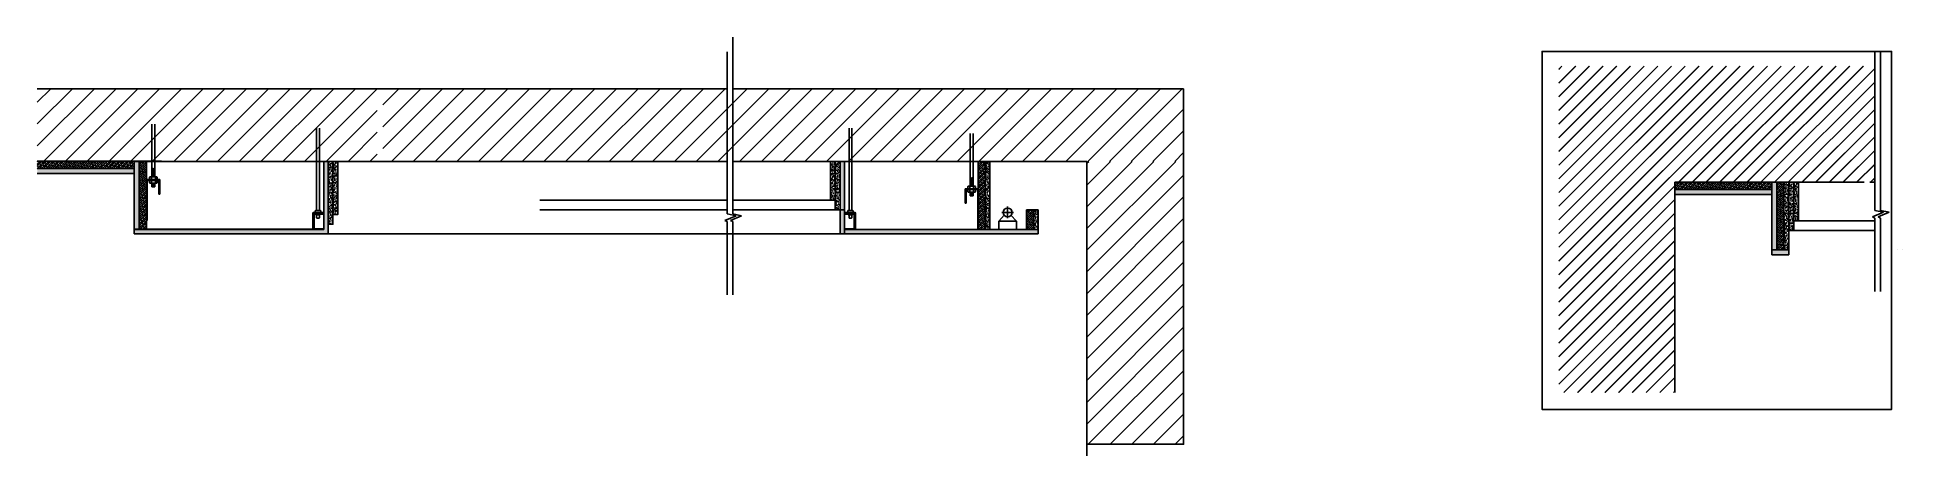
# Model space of a CAD drawing. Header units: millimetres. Extents: x -171302 to -167452, y 143812 to 144677.
import ezdxf

# ---------------------------------------------------------------- set-up
doc = ezdxf.new("R2010")
doc.units = ezdxf.units.MM
doc.header["$LTSCALE"] = 30
doc.layers.add('6-1剖面、节点大样', color=35, linetype='Continuous')
pattern_1 = [(37.5, (-2061295.7053, 100934.5244), (-0.16000313, 4.894132373), [0, -3.8608, 0, -4.318, 0, -4.1275]), (7.5, (-2061295.705, 100934.5244), (4.495232831, 7.168251006), [0, -2.0828, 0, -3.4798, 0, -1.3335]), (327.5, (-2061298.8295, 100934.5244), (7.909923702, 0.014371847), [0, -1.27, 0, -4.572, 0, -5.969]), (317.5, (-2061298.8295, 100934.5244), (7.635564525, 2.229293233), [0, -0.635, 0, -2.9972, 0, -3.429])]
pattern_2 = [(37.5, (-205979.2202, 225126.2744), (-0.16000313, 4.89413237), [0, -3.8608, 0, -4.318, 0, -4.1275]), (7.5, (-205979.22, 225126.2744), (4.49523283, 7.168251), [0, -2.0828, 0, -3.4798, 0, -1.3335]), (327.5, (-205982.3444, 225126.2744), (7.9099237, 0.01437185), [0, -1.27, 0, -4.572, 0, -5.969]), (317.5, (-205982.3444, 225126.2744), (7.6355645, 2.22929323), [0, -0.635, 0, -2.9972, 0, -3.429])]
pattern_3 = [(45, (-205979.2202, 225126.2744), (-2.24506403, 2.24506403), []), (135, (-205979.2202, 225126.2744), (-6.73519209, 2.24506403), [7.9375, -4.7625])]

# ---------------------------------------------------------------- blocks, each defined once
blk = doc.blocks.new('fgr')
at = {"linetype": 'ByBlock'}
blk.add_hatch(color=256, dxfattribs=at).paths.add_polyline_path([(1780787.4, 59712, 0.414214), (1780786.7, 59712.7), (1780766.6, 59712.7, 0.414214), (1780765.8, 59712), (1780765.8, 59709.8), (1780784.6, 59709.8), (1780784.6, 59680.7), (1780765.8, 59680.7), (1780765.8, 59678.6, 0.414214), (1780766.6, 59677.9), (1780786.7, 59677.9, 0.414214), (1780787.4, 59678.6)])
for p, q in [((1780773.8, 59716.9), (1780773.8, 59887.3)), ((1780779.4, 59716.9), (1780779.4, 59887.3)), ((1780765.8, 59709.8), (1780765.8, 59712)), ((1780765.8, 59709.8), (1780784.6, 59709.8)), ((1780766.6, 59712.7), (1780786.7, 59712.7)), ((1780784.6, 59680.7), (1780784.6, 59709.8)), ((1780787.4, 59678.6), (1780787.4, 59712))]:
    blk.add_line(p, q, dxfattribs=at)
for points in [[(1780771.8, 59716.9), (1780781.5, 59716.9, -0.414214), (1780782.2, 59716.2), (1780782.2, 59712.7), (1780771.1, 59712.7), (1780771.1, 59716.2, -0.414214)], [(1780771.8, 59709.8), (1780781.5, 59709.8), (1780781.5, 59708.8, -0.414214), (1780780.8, 59708.1), (1780772.5, 59708.1, -0.414214), (1780771.8, 59708.8)], [(1780773.8, 59708.1), (1780779.4, 59708.1), (1780779.4, 59702.2, -0.414214), (1780778.7, 59701.5), (1780774.6, 59701.5, -0.414214), (1780773.8, 59702.2)]]:
    blk.add_lwpolyline(points, format="xyb", close=True, dxfattribs=at)
for centre, start, end in [((1780766.6, 59712), 90, 180), ((1780786.7, 59712), 0, 90)]:
    blk.add_arc(centre, 0.72, start, end, dxfattribs=at)
blk = doc.blocks.new('fgfr')
at = {"linetype": 'ByBlock'}
for p, q in [((1778804.7, 60264.2), (1778804.7, 60372.8)), ((1778810.7, 60264.2), (1778810.7, 60372.8)), ((1778811.7, 60258.5), (1778793, 60258.5)), ((1778795, 60256.9), (1778819.2, 60256.9)), ((1778795, 60174.3), (1778795, 60256.9)), ((1778800.9, 60264.2), (1778799.9, 60263.3)), ((1778799.9, 60263.3), (1778799.9, 60258.5)), ((1778799.9, 60252.2), (1778799.9, 60256.9)), ((1778800.9, 60264.2), (1778814.7, 60264.2)), ((1778803.7, 60263.3), (1778802.7, 60264.2)), ((1778804.7, 60264.2), (1778803.7, 60263.3)), ((1778803.7, 60263.3), (1778803.7, 60258.5)), ((1778803.7, 60252.2), (1778803.7, 60256.9)), ((1778810.7, 60280.5), (1778804.7, 60281.9)), ((1778810.7, 60278.1), (1778804.7, 60279.6)), ((1778810.7, 60275.8), (1778804.7, 60277.3)), ((1778810.7, 60273.5), (1778804.7, 60275)), ((1778810.7, 60271.2), (1778804.7, 60272.7)), ((1778810.7, 60268.9), (1778804.7, 60270.3)), ((1778810.7, 60266.6), (1778804.7, 60268)), ((1778810.7, 60264.2), (1778804.7, 60265.7)), ((1778811.6, 60263.3), (1778810.6, 60264.2)), ((1778821.2, 60258.5), (1778810.7, 60258.5)), ((1778812.6, 60264.2), (1778811.7, 60263.3)), ((1778811.7, 60263.3), (1778811.7, 60258.5)), ((1778811.7, 60252.2), (1778811.7, 60256.9)), ((1778815.7, 60263.3), (1778814.7, 60264.2)), ((1778815.7, 60263.3), (1778815.7, 60258.5)), ((1778815.7, 60252.2), (1778815.7, 60256.9)), ((1778819.2, 60256.9), (1778819.2, 60228.6)), ((1778821.2, 60228.6), (1778821.2, 60258.5)), ((1778800.9, 60251.2), (1778799.9, 60252.2)), ((1778800.9, 60251.2), (1778814.7, 60251.2)), ((1778803.7, 60252.2), (1778802.7, 60251.2)), ((1778804.7, 60251.2), (1778803.7, 60252.2)), ((1778804.7, 60243.9), (1778804.7, 60251.2)), ((1778810.7, 60249.7), (1778804.7, 60251.2)), ((1778810.7, 60247.4), (1778804.7, 60248.9)), ((1778810.7, 60245.1), (1778804.7, 60246.6)), ((1778804.7, 60243.9), (1778810.7, 60243.9)), ((1778811.6, 60252.2), (1778810.6, 60251.2)), ((1778810.7, 60243.9), (1778810.7, 60251.2)), ((1778812.6, 60251.2), (1778811.7, 60252.2)), ((1778815.7, 60252.2), (1778814.7, 60251.2)), ((1778819.2, 60228.6), (1778821.2, 60228.6)), ((1778795, 60174.3), (1778793, 60174.3))]:
    blk.add_line(p, q, dxfattribs=at)
blk = doc.blocks.new('regergerg')
for p, q in [((36680.4, -80985.1), (36680.4, -80961.1)), ((36662.4, -80991.1), (36673.5, -80978.9)), ((36662.4, -80991.1), (36698.4, -80991.1)), ((36662.4, -80991.1), (36662.4, -81008.5)), ((36668.4, -80973.1), (36692.4, -80973.1)), ((36698.4, -80991.1), (36687.3, -80978.9)), ((36698.4, -81008.5), (36698.4, -80991.1)), ((36698.4, -81008.5), (36662.4, -81008.5))]:
    blk.add_line(p, q)
blk.add_circle((36680.4, -80973.1), 9)

msp = doc.modelspace()

# ---------------------------------------------------------------- hatches: boundary and pattern name
at = {"layer": '6-1剖面、节点大样'}
h = msp.add_hatch(dxfattribs=at)
h.set_pattern_fill('JIS_LC_20', color=256)
h.set_pattern_definition([(45, (-1946461.812, 84495.811), (-14.14213562, 14.14213562), []), (45, (-1946461.412, 84495.811), (-14.14213562, 14.14213562), [])])
h.paths.add_polyline_path([(-167532.1, 144617), (-167532.1, 144377), (-167510.1, 144377), (-167510.1, 144617)])
h.paths.add_polyline_path([(-167532.1, 144377), (-167532.1, 144617), (-168162.4, 144617), (-168162.4, 143942.3), (-167922.4, 143942.3), (-167922.4, 144377), (-167665.9, 144377)])
h = msp.add_hatch(dxfattribs=at)
h.set_pattern_fill('ANSI31', color=256, scale=10)
h.set_pattern_definition([(45, (-2061295.705, 100934.524), (-22.4506403, 22.4506403), [])])
h.paths.add_polyline_path([(-170601.2, 144420.2), (-170601.2, 144570.2), (-171302.4, 144570.2), (-171302.4, 144420.2)])
h.paths.add_polyline_path([(-168936.6, 144420.2), (-168936.6, 144570.2), (-170589.6, 144570.2), (-170589.6, 144420.2)])
h = msp.add_hatch(dxfattribs=at)
h.set_pattern_fill('ANSI38', color=256)
h.set_pattern_definition([(45, (-1949841.8477, 84539.0913), (-2.24506403, 2.24506403), []), (135, (-1949841.8477, 84539.0913), (-6.735192091, 2.24506403), [7.9375, -4.7625])])
h.paths.add_polyline_path([(-171102.4, 144405.3), (-171102.4, 144420.3), (-171302.4, 144420.3), (-171302.4, 144405.3)])
h = msp.add_hatch(dxfattribs=at)
h.set_pattern_fill('AR-SAND', color=256, scale=0.1)
h.set_pattern_definition([(37.5, (-1949841.8477, 84529.0913), (-0.16000313, 4.894132373), [0, -3.8608, 0, -4.318, 0, -4.1275]), (7.5, (-1949841.8477, 84529.091), (4.495232831, 7.168251006), [0, -2.0828, 0, -3.4798, 0, -1.3335]), (327.5, (-1949844.972, 84529.0913), (7.909923702, 0.014371847), [0, -1.27, 0, -4.572, 0, -5.969]), (317.5, (-1949844.972, 84529.091), (7.635564525, 2.229293233), [0, -0.635, 0, -2.9972, 0, -3.429])])
h.paths.add_polyline_path([(-171092.4, 144420.3), (-171102.4, 144420.3), (-171102.4, 144280.3), (-171092.4, 144280.3)])
h.paths.add_polyline_path([(-170832.4, 144280.3), (-170842.4, 144280.3), (-170842.4, 144280.3), (-170832.4, 144280.3)])
h.paths.add_polyline_path([(-170900.5, 144270.3), (-170900.5, 144280.3), (-171102.4, 144280.3), (-171102.4, 144270.3)])
h.paths.add_polyline_path([(-170900.5, 144280.3), (-170900.5, 144270.3), (-170702.4, 144270.3), (-170702.4, 144280.3)])
h = msp.add_hatch(dxfattribs=at)
h.set_pattern_fill('AR-SAND', color=256, scale=0.1)
h.set_pattern_definition(pattern_1)
h.paths.add_polyline_path([(-170702.4, 144420.2), (-170711.4, 144420.2), (-170711.4, 144279.3), (-171102.4, 144279.3), (-171102.4, 144270.3), (-170702.4, 144270.3)])
h = msp.add_hatch(dxfattribs=at)
h.set_pattern_fill('ANSI38', color=256)
h.set_pattern_definition([(45, (-1949841.8477, 84529.0913), (-2.24506403, 2.24506403), []), (135, (-1949841.8477, 84529.0913), (-6.735192091, 2.24506403), [7.9375, -4.7625])])
h.paths.add_polyline_path([(-171092.4, 144280.3), (-171077.4, 144280.3), (-171077.4, 144420.3), (-171092.4, 144420.3)])
h = msp.add_hatch(dxfattribs=at)
h.set_pattern_fill('AR-SAND', color=256, scale=0.1)
h.set_pattern_definition(pattern_1)
h.paths.add_polyline_path([(-170692.4, 144310.2), (-170682.4, 144310.2), (-170692.4, 144310.2), (-170692.4, 144320.2)], flags=17)
h.paths.add_polyline_path([(-170682.4, 144420.2), (-170692.4, 144420.2), (-170692.4, 144310.2), (-170682.4, 144310.2)])
h.paths.add_polyline_path([(-170692.4, 144420.2), (-170702.4, 144420.2), (-170702.4, 144290.2), (-170692.4, 144290.2)])
h = msp.add_hatch(dxfattribs=at)
h.set_pattern_fill('AR-SAND', color=256, scale=0.1)
h.set_pattern_definition([(37.5, (-2060904.61, 100934.5244), (-0.16000313, 4.894132373), [0, -3.8608, 0, -4.318, 0, -4.1275]), (7.5, (-2060904.61, 100934.5244), (4.495232831, 7.168251006), [0, -2.0828, 0, -3.4798, 0, -1.3335]), (327.5, (-2060907.734, 100934.5244), (7.909923702, 0.014371847), [0, -1.27, 0, -4.572, 0, -5.969]), (317.5, (-2060907.734, 100934.5244), (7.635564525, 2.229293233), [0, -0.635, 0, -2.9972, 0, -3.429])])
h.paths.add_polyline_path([(-169655.6, 144340.2), (-169665.6, 144340.2), (-169655.6, 144340.2), (-169655.6, 144320.2)])
h.paths.add_polyline_path([(-169665.6, 144420.2), (-169655.6, 144420.2), (-169655.6, 144340.2), (-169665.6, 144340.2)])
h.paths.add_polyline_path([(-169655.6, 144420.2), (-169645.6, 144420.2), (-169645.6, 144320.2), (-169655.6, 144320.2)])
h = msp.add_hatch(dxfattribs=at)
h.set_pattern_fill('AR-SAND', color=256, scale=0.1)
h.set_pattern_definition(pattern_1)
h.paths.add_polyline_path([(-169645.6, 144420.2), (-169636.6, 144420.2), (-169636.6, 144279.3), (-169236.6, 144279.3), (-169236.6, 144270.3), (-169645.6, 144270.3)])
h = msp.add_hatch(dxfattribs=at)
h.set_pattern_fill('ANSI38', color=256)
h.set_pattern_definition(pattern_3)
h.paths.add_polyline_path([(-169345.6, 144420.2), (-169360.6, 144420.2), (-169360.6, 144279.3), (-169345.6, 144279.3)])
h = msp.add_hatch(dxfattribs=at)
h.set_pattern_fill('AR-SAND', color=256, scale=0.1)
h.set_pattern_definition(pattern_2)
h.paths.add_polyline_path([(-169336.6, 144420.2), (-169345.6, 144420.2), (-169345.6, 144279.3), (-169336.6, 144279.3)])
h = msp.add_hatch(dxfattribs=at)
h.set_pattern_fill('ANSI31', color=256, scale=10)
h.set_pattern_definition([(45, (-203613.373, 224976.405), (-22.45064, 22.45064), [])])
h.paths.add_polyline_path([(-168936.6, 144420.2), (-169136.6, 144420.2), (-169136.6, 143835.7), (-168936.6, 143835.7)])
h = msp.add_hatch(dxfattribs=at)
h.set_pattern_fill('AR-SAND', color=256, scale=0.1)
h.set_pattern_definition([(37.5, (-1949841.8477, 84539.0913), (-0.16000313, 4.894132373), [0, -3.8608, 0, -4.318, 0, -4.1275]), (7.5, (-1949841.8477, 84539.091), (4.495232831, 7.168251006), [0, -2.0828, 0, -3.4798, 0, -1.3335]), (327.5, (-1949844.972, 84539.0913), (7.909923702, 0.014371847), [0, -1.27, 0, -4.572, 0, -5.969]), (317.5, (-1949844.972, 84539.091), (7.635564525, 2.229293233), [0, -0.635, 0, -2.9972, 0, -3.429])])
h.paths.add_polyline_path([(-171102.4, 144395.3), (-171102.4, 144405.3), (-171302.4, 144405.3), (-171302.4, 144395.3)])
h = msp.add_hatch(dxfattribs=at)
h.set_pattern_fill('ANSI38', color=256)
h.set_pattern_definition([(45, (-1946461.812, 84495.8113), (-2.24506403, 2.24506403), []), (135, (-1946461.812, 84495.8113), (-6.735192091, 2.24506403), [7.9375, -4.7625])])
h.paths.add_polyline_path([(-167722.4, 144362), (-167722.4, 144377), (-167922.4, 144377), (-167922.4, 144362)])
h = msp.add_hatch(dxfattribs=at)
h.set_pattern_fill('AR-SAND', color=256, scale=0.1)
h.set_pattern_definition([(37.5, (-1946461.812, 84485.8113), (-0.16000313, 4.894132373), [0, -3.8608, 0, -4.318, 0, -4.1275]), (7.5, (-1946461.812, 84485.811), (4.495232831, 7.168251006), [0, -2.0828, 0, -3.4798, 0, -1.3335]), (327.5, (-1946464.936, 84485.8113), (7.909923702, 0.014371847), [0, -1.27, 0, -4.572, 0, -5.969]), (317.5, (-1946464.936, 84485.811), (7.635564525, 2.229293233), [0, -0.635, 0, -2.9972, 0, -3.429])])
h.paths.add_polyline_path([(-167712.4, 144377), (-167722.4, 144377), (-167722.4, 144237), (-167712.4, 144237)])
h.paths.add_polyline_path([(-167452.4, 144237), (-167462.4, 144237), (-167462.4, 144237), (-167452.4, 144237)])
h.paths.add_polyline_path([(-167520.5, 144227), (-167520.5, 144237), (-167722.4, 144237), (-167722.4, 144227)])
h.paths.add_polyline_path([(-167520.5, 144237), (-167520.5, 144227), (-167687.4, 144227), (-167687.4, 144237)])
h = msp.add_hatch(dxfattribs=at)
h.set_pattern_fill('ANSI38', color=256)
h.set_pattern_definition([(45, (-1946461.812, 84485.8113), (-2.24506403, 2.24506403), []), (135, (-1946461.812, 84485.8113), (-6.735192091, 2.24506403), [7.9375, -4.7625])])
h.paths.add_polyline_path([(-167712.4, 144237), (-167697.4, 144237), (-167697.4, 144377), (-167712.4, 144377)])
h = msp.add_hatch(dxfattribs=at)
h.set_pattern_fill('AR-SAND', color=256, scale=0.1)
h.set_pattern_definition([(37.5, (-1946726.812, 84485.8113), (-0.16000313, 4.894132373), [0, -3.8608, 0, -4.318, 0, -4.1275]), (7.5, (-1946726.812, 84485.811), (4.495232831, 7.168251006), [0, -2.0828, 0, -3.4798, 0, -1.3335]), (327.5, (-1946729.936, 84485.8113), (7.909923702, 0.014371847), [0, -1.27, 0, -4.572, 0, -5.969]), (317.5, (-1946729.936, 84485.811), (7.635564525, 2.229293233), [0, -0.635, 0, -2.9972, 0, -3.429])])
h.paths.add_polyline_path([(-167687.4, 144377), (-167697.4, 144377), (-167697.4, 144237), (-167687.4, 144237)])
h = msp.add_hatch(dxfattribs=at)
h.set_pattern_fill('AR-SAND', color=256, scale=0.1)
h.set_pattern_definition([(37.5, (-2058280.6696, 100891.348), (-0.16000313, 4.894132373), [0, -3.8608, 0, -4.318, 0, -4.1275]), (7.5, (-2058280.6696, 100891.348), (4.495232831, 7.168251006), [0, -2.0828, 0, -3.4798, 0, -1.3335]), (327.5, (-2058283.7938, 100891.348), (7.909923702, 0.014371847), [0, -1.27, 0, -4.572, 0, -5.969]), (317.5, (-2058283.794, 100891.348), (7.635564525, 2.229293233), [0, -0.635, 0, -2.9972, 0, -3.429])])
h.paths.add_polyline_path([(-167677.4, 144297), (-167667.4, 144297), (-167677.4, 144297), (-167677.4, 144277)])
h.paths.add_polyline_path([(-167667.4, 144377), (-167677.4, 144377), (-167677.4, 144297), (-167667.4, 144297)])
h.paths.add_polyline_path([(-167677.4, 144377), (-167687.4, 144377), (-167687.4, 144277), (-167677.4, 144277)])
h = msp.add_hatch(dxfattribs=at)
h.set_pattern_fill('AR-SAND', color=256, scale=0.1)
h.set_pattern_definition([(37.5, (-1946461.812, 84495.8113), (-0.16000313, 4.894132373), [0, -3.8608, 0, -4.318, 0, -4.1275]), (7.5, (-1946461.812, 84495.811), (4.495232831, 7.168251006), [0, -2.0828, 0, -3.4798, 0, -1.3335]), (327.5, (-1946464.936, 84495.8113), (7.909923702, 0.014371847), [0, -1.27, 0, -4.572, 0, -5.969]), (317.5, (-1946464.936, 84495.811), (7.635564525, 2.229293233), [0, -0.635, 0, -2.9972, 0, -3.429])])
h.paths.add_polyline_path([(-167722.4, 144352), (-167722.4, 144362), (-167922.4, 144362), (-167922.4, 144352)])
h = msp.add_hatch(dxfattribs=at)
h.set_pattern_fill('ANSI38', color=256)
h.set_pattern_definition(pattern_3)
h.paths.add_polyline_path([(-169245.6, 144320.2), (-169260.6, 144320.2), (-169260.6, 144279.3), (-169245.6, 144279.3)])
h = msp.add_hatch(dxfattribs=at)
h.set_pattern_fill('AR-SAND', color=256, scale=0.1)
h.set_pattern_definition(pattern_2)
h.paths.add_polyline_path([(-169236.6, 144320.2), (-169245.6, 144320.2), (-169245.6, 144279.3), (-169236.6, 144279.3)])

# ---------------------------------------------------------------- linework, layer by layer
for p, q in [((-169878.5, 144311.8), (-169878.5, 144646.8)), ((-169866.9, 144311.8), (-169866.9, 144676.6)), ((-167510.1, 144318.9), (-167510.1, 144647.3)), ((-167498.5, 144318.9), (-167498.5, 144647.3)), ((-171302.4, 144570.2), (-169878.5, 144570.2)), ((-169866.9, 144570.2), (-169061.3, 144570.2)), ((-171302.4, 144420.3), (-171045.9, 144420.3)), ((-171102.4, 144420.3), (-171102.4, 144280.3)), ((-171102.4, 144420.2), (-169878.5, 144420.2)), ((-171092.4, 144420.3), (-171092.4, 144280.3)), ((-171077.4, 144420.3), (-171077.4, 144280.3)), ((-170711.4, 144279.3), (-170711.4, 144420.2)), ((-170702.4, 144270.3), (-170702.4, 144420.2)), ((-169866.9, 144420.2), (-169136.6, 144420.2)), ((-169645.6, 144270.3), (-169645.6, 144420.2)), ((-169636.6, 144279.3), (-169636.6, 144420.2)), ((-169636.6, 144270.3), (-169636.6, 144420.2)), ((-169360.6, 144279.3), (-169360.6, 144420.2)), ((-169345.6, 144279.3), (-169345.6, 144420.2)), ((-169336.6, 144279.3), (-169336.6, 144420.2)), ((-169136.6, 143811.8), (-169136.6, 144420.2)), ((-171302.4, 144405.3), (-171102.4, 144405.3)), ((-171302.4, 144395.3), (-171102.4, 144395.3)), ((-167922.4, 144377), (-167665.9, 144377)), ((-167922.4, 144377), (-167922.4, 143942.3)), ((-167722.4, 144377), (-167722.4, 144237)), ((-167712.4, 144377), (-167712.4, 144237)), ((-167697.4, 144377), (-167697.4, 144237)), ((-167697.4, 144377), (-167697.4, 144237)), ((-167687.4, 144377), (-167687.4, 144237)), ((-167665.9, 144377), (-167660.3, 144377)), ((-167660.3, 144377), (-167532.1, 144377)), ((-167520.5, 144377), (-167508.5, 144377)), ((-169878.5, 144340.2), (-170265.1, 144340.2)), ((-169665.6, 144340.2), (-169866.9, 144340.2)), ((-167922.4, 144362), (-167722.4, 144362)), ((-167922.4, 144352), (-167722.4, 144352)), ((-170265.1, 144320.2), (-169878.5, 144320.2)), ((-169860.3, 144307.9), (-169883.3, 144298.2)), ((-169878.5, 144311.8), (-169860.3, 144307.9)), ((-169848.7, 144307.9), (-169871.6, 144298.2)), ((-169866.9, 144320.2), (-169636.6, 144320.2)), ((-169866.9, 144311.8), (-169848.7, 144307.9)), ((-169260.6, 144279.3), (-169260.6, 144320.2)), ((-169260.6, 144320.2), (-169236.6, 144320.2)), ((-169245.6, 144279.3), (-169245.6, 144320.2)), ((-169236.6, 144270.3), (-169236.6, 144320.2)), ((-167491.9, 144315), (-167514.9, 144305.3)), ((-167514.9, 144305.3), (-167510.1, 144303)), ((-167510.1, 144318.9), (-167491.9, 144315)), ((-167510.1, 144151.2), (-167510.1, 144303)), ((-167480.3, 144315), (-167503.2, 144305.3)), ((-167503.2, 144305.3), (-167498.5, 144303)), ((-167498.5, 144318.9), (-167480.3, 144315)), ((-167498.5, 144151.2), (-167498.5, 144303)), ((-171102.4, 144280.3), (-170912.2, 144280.3)), ((-171102.4, 144280.3), (-171102.4, 144270.3)), ((-171102.4, 144279.3), (-170711.4, 144279.3)), ((-171102.4, 144270.4), (-169802.5, 144270.4)), ((-171102.4, 144270.3), (-169878.5, 144270.3)), ((-171102.4, 144270.3), (-170912.2, 144270.3)), ((-171077.4, 144280.3), (-170712.4, 144280.3)), ((-171077.4, 144270.4), (-171077.4, 144270.3)), ((-169883.3, 144298.2), (-169878.5, 144296)), ((-169878.5, 144144.1), (-169878.5, 144296)), ((-169871.6, 144298.2), (-169866.9, 144296)), ((-169866.9, 144144.1), (-169866.9, 144296)), ((-169866.9, 144270.3), (-169236.6, 144270.3)), ((-169236.6, 144279.3), (-169636.6, 144279.3)), ((-168936.6, 144270.4), (-168936.6, 143835.7)), ((-167687.4, 144297), (-167687.4, 144227)), ((-167687, 144277), (-167509.7, 144277)), ((-167667, 144297), (-167509.7, 144297)), ((-167722.4, 144237), (-167687.4, 144237)), ((-167722.4, 144237), (-167722.4, 144227)), ((-167722.4, 144227), (-167687.4, 144227)), ((-167697.4, 144237), (-167697.4, 144237)), ((-167697.4, 144227.1), (-167697.4, 144227)), ((-167462.4, 144237), (-167462.4, 144237)), ((-167452.4, 144237), (-167452.4, 144237))]:
    msp.add_line(p, q, dxfattribs=at)
for points in [[(-168196.6, 144647.3), (-167475.5, 144647.3), (-167475.5, 143907.6), (-168196.6, 143907.6), (-168196.6, 144647.3), (-167532.1, 144647.3)], [(-168936.6, 144570.2), (-168936.6, 143835.7), (-169136.6, 143835.7), (-169136.6, 144420.2)], [(-169136.6, 144570.2), (-168936.6, 144570.2)]]:
    msp.add_lwpolyline(points, dxfattribs=at)
for points in [[(-170702.4, 144290.2), (-170702.4, 144420.2), (-170692.4, 144420.2), (-170692.4, 144290.2)], [(-170692.4, 144310.2), (-170692.4, 144420.2), (-170682.4, 144420.2), (-170682.4, 144310.2)], [(-169655.6, 144340.2), (-169655.6, 144420.2), (-169665.6, 144420.2), (-169665.6, 144340.2)], [(-169645.6, 144320.2), (-169645.6, 144420.2), (-169655.6, 144420.2), (-169655.6, 144320.2)], [(-167687.4, 144277), (-167687.4, 144377), (-167677.4, 144377), (-167677.4, 144277)], [(-167677.4, 144297), (-167677.4, 144377), (-167667.4, 144377), (-167667.4, 144297)]]:
    msp.add_lwpolyline(points, close=True, dxfattribs=at)

# ---------------------------------------------------------------- block references
for name, p in [('fgfr', (-1949870.5, 84123.9)), ('fgr', (-1950400.9, 84601.5)), ('regergerg', (-205980.1, 225287.8))]:
    msp.add_blockref(name, p, dxfattribs=at)
at = {"layer": '6-1剖面、节点大样', "xscale": -1}
for name, p in [('fgr', (1610053.5, 84601.5)), ('fgfr', (1609433.6, 84105))]:
    msp.add_blockref(name, p, dxfattribs=at)

doc.saveas('drawing.dxf')
